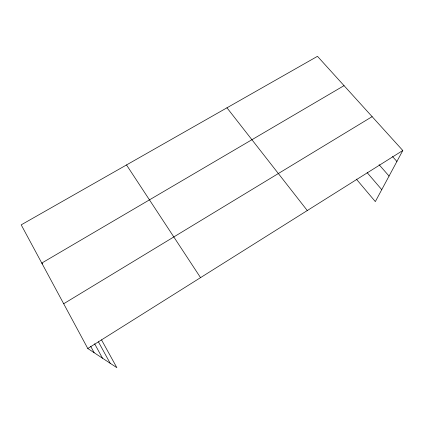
<?xml version="1.0" encoding="UTF-8"?>
<svg xmlns="http://www.w3.org/2000/svg" width="424" height="424" viewBox="0 0 424 424"><rect width="100%" height="100%" fill="white"/><g stroke="black" fill="none" stroke-linecap="round" stroke-linejoin="round"><path stroke-width="0.64" d="M101.522 339.884L116.865 367.677L87.784 348.512L21.2 224.853L317.475 56.323L402.8 150.504L375.33 201.596L356.346 179.114M87.784 348.512L402.8 150.504M63.685 303.754L372.129 116.648M344.039 85.648L41.775 263.071L42.686 263.919M392.513 156.551L396.906 161.47M379.077 164.666L389.052 176.071M367.136 172.616L381.754 189.65M226.967 107.807L307.283 210.543M126.516 164.947L200.541 277.635M98.4 341.813L110.182 363.273M94.642 343.806L102.502 358.211M90.667 346.291L94.139 352.699"/></g></svg>
